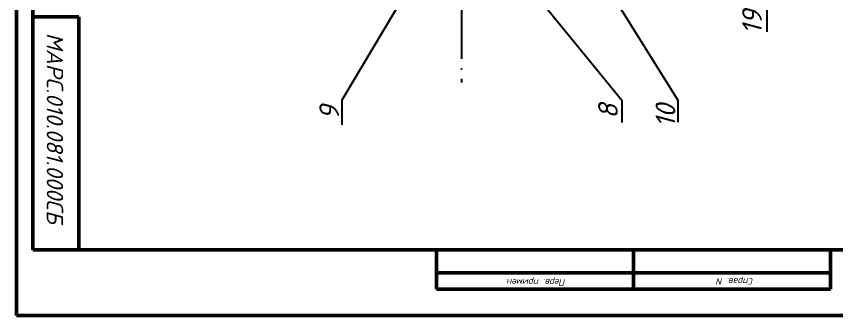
# Model space of a CAD drawing. Header units: millimetres. Extents: x -5427 to 3670, y -5891 to 948.
# Drawn here: x -5427.1 to -5177.2, y -235.5 to -144.4 of the extents above; entities that cross this region are included whole.
import ezdxf
from ezdxf.enums import TextEntityAlignment as Align

# ---------------------------------------------------------------- set-up
doc = ezdxf.new("R2010")
doc.units = ezdxf.units.MM
doc.header["$MEASUREMENT"] = 0
doc.linetypes.add('ACAD_ISO04W100', pattern=[30, 24, -3, 0, -3])
doc.layers.add('оси', color=1, linetype='ACAD_ISO04W100')
doc.layers.add('Толстые', color=7, linetype='Continuous', lineweight=50)
doc.layers.add('Тонкие', color=140, linetype='Continuous', lineweight=25)
doc.styles.get("Standard").update_dxf_attribs({"font": 'isocpeui.ttf'})
doc.styles.add('Для рамки', font='simplex.shx', dxfattribs={"oblique": 15, "height": 4})

# ---------------------------------------------------------------- blocks, each defined once
blk = doc.blocks.new('BORDER')
for p, q in [((1, 1), (0, 1)), ((0, 1), (0, 0))]:
    blk.add_line(p, q)

msp = doc.modelspace()

# ---------------------------------------------------------------- linework, layer by layer
at = {"layer": 'оси'}
msp.add_line((-5291.552, -43.04), (-5291.552, -164.579), dxfattribs=at)
at = {"layer": 'Толстые'}
msp.add_line((-5422.118, -215.514), (-5012.118, -215.514), dxfattribs=at)
for points in [[(-5422.118, 353.486), (-5422.118, -215.514)], [(-5408.118, -144.514), (-5422.118, -144.514)], [(-5408.118, -144.514), (-5408.118, -214.514), (-5408.118, -215.514)], [(-5299.118, -215.514), (-5299.118, -227.514)], [(-5239.118, -215.514), (-5239.118, -227.514)], [(-5179.118, -215.514), (-5179.118, -227.514)], [(-5299.118, -222.514), (-5179.118, -222.514)], [(-5299.118, -227.514), (-5179.118, -227.514)]]:
    msp.add_lwpolyline(points, dxfattribs=at)
at = {"layer": 'Тонкие'}
for p, q in [((-5257.411, -118.958), (-5225.56, -169.892)), ((-5298.299, -120.104), (-5327.986, -169.892)), ((-5278.19, -126.334), (-5242.684, -169.892)), ((-5198.436, -141.388), (-5198.436, -149.162)), ((-5327.986, -169.892), (-5327.986, -177.386)), ((-5242.684, -169.892), (-5242.684, -176.692)), ((-5225.56, -169.892), (-5225.56, -176.629))]:
    msp.add_line(p, q, dxfattribs=at)

# ---------------------------------------------------------------- block references
at = {"layer": 'Толстые', "xscale": 594, "yscale": 420, "zscale": 594, "rotation": 90}
msp.add_blockref('BORDER', (-5007.118, -235.514), dxfattribs=at)

# ---------------------------------------------------------------- texts
at = {"layer": 'Тонкие'}
for s, height, rotation, p in [('19', 6, 90, (-5199.972, -149.903)), ('МАРС.010.081.000СБ', 5, 270, (-5417.883, -149.392)), ('9', 6, 90, (-5328.821, -175.95)), ('8', 6, 90, (-5243.864, -175.584)), ('10', 6, 90, (-5226.354, -178.257))]:
    msp.add_text(s, height=height, rotation=rotation, dxfattribs=at).set_placement(p)
at = {"layer": 'Тонкие', "style": 'Для рамки', "oblique": 15}
for s, p in [('Перв. примен.', (-5268.938, -224.412)), ('Справ. N', (-5208.118, -224.142))]:
    msp.add_text(s, height=2, rotation=180, dxfattribs=at).set_placement(p, align=Align.CENTER)

doc.saveas('drawing.dxf')
